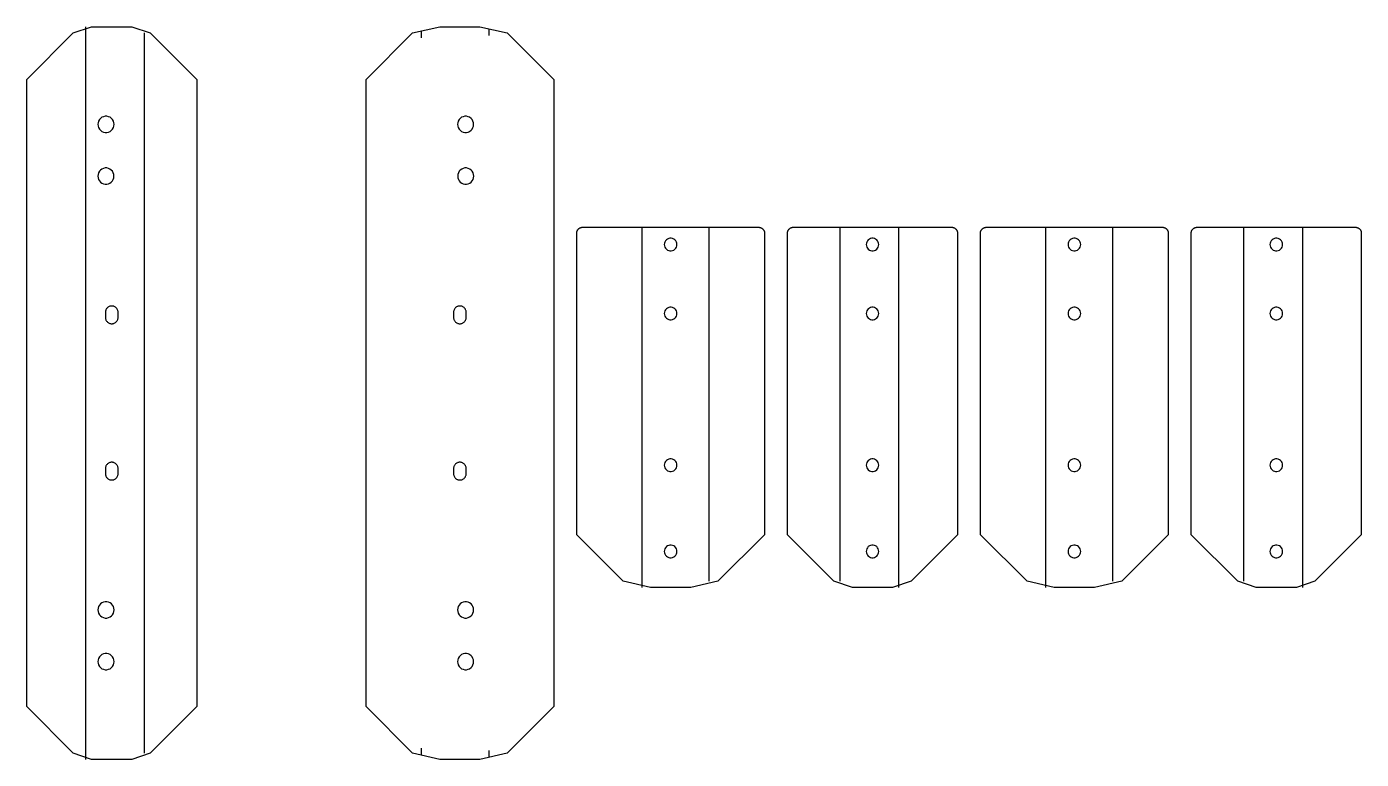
# Model space of a CAD drawing. Header units: metres. Extents: x -127 to 1035, y -319 to 319.
import ezdxf

# ---------------------------------------------------------------- set-up
doc = ezdxf.new("R2010")
doc.units = ezdxf.units.M
doc.layers.add('BEND_LINES', color=1, linetype='Continuous')
doc.layers.add('CUT', color=3, linetype='Continuous')

msp = doc.modelspace()

# ---------------------------------------------------------------- linework, layer by layer
at = {"layer": 'BEND_LINES'}
for p, q in [((-76.1, 318.7), (-76.1, -318.8)), ((216.2, 315), (216.2, 309)), ((274.9, 317), (274.9, 311)), ((-25, 313.3), (-25, -313.3)), ((408.2, 144.2), (408.2, -169.3)), ((466.9, -163.8), (466.9, 144.2)), ((580.8, -163.8), (580.8, 144.2)), ((631.8, 144.2), (631.8, -169.3)), ((759.7, 144.2), (759.7, -169.3)), ((818.4, -163.8), (818.4, 144.2)), ((932.3, -163.8), (932.3, 144.2)), ((983.4, 144.2), (983.4, -169.3)), ((216.2, -309), (216.2, -315)), ((274.9, -311), (274.9, -317))]:
    msp.add_line(p, q, dxfattribs=at)
at = {"layer": 'CUT'}
for points in [[(-127.3, 272.8), (-86.8, 313.3), (-70.8, 318.7), (-35.8, 318.7), (-19.8, 313.3), (20.7, 272.8), (20.7, -272.8), (-19.8, -313.3), (-35.8, -318.8), (-70.8, -318.8), (-86.8, -313.3), (-127.3, -272.8), (-127.3, 272.8)], [(168.1, -272.8), (168.1, 272.8), (208.6, 313.3), (232.3, 318.7), (267.3, 318.7), (291, 313.3), (331.5, 272.8), (331.5, -272.8), (291, -313.3), (267.3, -318.8), (232.3, -318.8), (208.6, -313.3), (168.1, -272.8)], [(-51.3, 233.8), (-51.5, 235.2), (-51.9, 236.6), (-52.6, 237.9), (-53.6, 239), (-54.8, 239.9), (-56.1, 240.4), (-57.6, 240.8), (-59, 240.8), (-60.5, 240.4), (-61.8, 239.9), (-63, 239), (-64, 237.9), (-64.7, 236.6), (-65.2, 235.2), (-65.3, 233.8), (-65.2, 232.3), (-64.7, 230.9), (-64, 229.7), (-63, 228.6), (-61.8, 227.7), (-60.5, 227.1), (-59, 226.8), (-57.6, 226.8), (-56.1, 227.1), (-54.8, 227.7), (-53.6, 228.6), (-52.6, 229.7), (-51.9, 230.9), (-51.5, 232.3), (-51.3, 233.8)], [(261.8, 233.8), (261.6, 235.2), (261.2, 236.6), (260.5, 237.9), (259.5, 239), (258.3, 239.9), (257, 240.4), (255.5, 240.8), (254.1, 240.8), (252.6, 240.4), (251.3, 239.9), (250.1, 239), (249.1, 237.9), (248.4, 236.6), (247.9, 235.2), (247.8, 233.8), (247.9, 232.3), (248.4, 230.9), (249.1, 229.7), (250.1, 228.6), (251.3, 227.7), (252.6, 227.1), (254.1, 226.8), (255.5, 226.8), (257, 227.1), (258.3, 227.7), (259.5, 228.6), (260.5, 229.7), (261.2, 230.9), (261.6, 232.3), (261.8, 233.8)], [(-52, 191.6), (-52.7, 192.9), (-53.7, 194), (-54.9, 194.9), (-56.2, 195.4), (-57.6, 195.8), (-59.1, 195.8), (-60.5, 195.4), (-61.9, 194.9), (-63.1, 194), (-64, 192.9), (-64.8, 191.6), (-65.2, 190.2), (-65.4, 188.8), (-65.2, 187.3), (-64.8, 185.9), (-64, 184.7), (-63.1, 183.6), (-61.9, 182.7), (-60.5, 182.1), (-59.1, 181.8), (-57.6, 181.8), (-56.2, 182.1), (-54.9, 182.7), (-53.7, 183.6), (-52.7, 184.7), (-52, 185.9), (-51.5, 187.3), (-51.4, 188.8), (-51.5, 190.2), (-52, 191.6)], [(261.3, 191.6), (260.5, 192.9), (259.5, 194), (258.4, 194.9), (257, 195.4), (255.6, 195.8), (254.1, 195.8), (252.7, 195.4), (251.4, 194.9), (250.2, 194), (249.2, 192.9), (248.5, 191.6), (248, 190.2), (247.9, 188.8), (248, 187.3), (248.5, 185.9), (249.2, 184.7), (250.2, 183.6), (251.4, 182.7), (252.7, 182.1), (254.1, 181.8), (255.6, 181.8), (257, 182.1), (258.4, 182.7), (259.5, 183.6), (260.5, 184.7), (261.3, 185.9), (261.7, 187.3), (261.9, 188.8), (261.7, 190.2), (261.3, 191.6)], [(511.3, 144), (511.6, 143.9), (511.8, 143.8), (512.1, 143.7), (512.3, 143.6), (512.5, 143.5), (512.7, 143.4), (513, 143.2), (513.2, 143.1), (513.4, 142.9), (513.6, 142.7), (513.7, 142.5), (513.9, 142.3), (514.1, 142.1), (514.2, 141.9), (514.4, 141.7), (514.5, 141.4), (514.6, 141.2), (514.7, 141), (514.8, 140.7), (514.9, 140.5), (514.9, 140.2), (515, 140), (515, 139.7), (515, 139.4), (515, 139.2), (515, -123.3), (474.5, -163.8), (450.8, -169.3), (415.8, -169.3), (392, -163.8), (351.5, -123.3), (351.5, 139.2), (351.5, 139.4), (351.6, 139.7), (351.6, 140), (351.6, 140.2), (351.7, 140.5), (351.8, 140.7), (351.9, 141), (352, 141.2), (352.1, 141.4), (352.2, 141.7), (352.3, 141.9), (352.5, 142.1), (352.7, 142.3), (352.8, 142.5), (353, 142.7), (353.2, 142.9), (353.4, 143.1), (353.6, 143.2), (353.8, 143.4), (354, 143.5), (354.3, 143.6), (354.5, 143.7), (354.7, 143.8), (355, 143.9), (355.2, 144), (355.5, 144.1), (355.8, 144.1), (356, 144.2), (356.3, 144.2), (356.5, 144.2), (392, 144.2), (415.8, 144.2), (450.8, 144.2), (474.5, 144.2), (510, 144.2), (510.3, 144.2), (510.5, 144.2), (510.8, 144.1), (511.1, 144.1), (511.3, 144)], [(679.6, 143.9), (679.9, 143.8), (680.1, 143.7), (680.4, 143.6), (680.6, 143.5), (680.8, 143.4), (681, 143.2), (681.2, 143.1), (681.4, 142.9), (681.6, 142.7), (681.8, 142.5), (682, 142.3), (682.1, 142.1), (682.3, 141.9), (682.4, 141.7), (682.5, 141.4), (682.6, 141.2), (682.7, 141), (682.8, 140.7), (682.9, 140.5), (683, 140.2), (683, 140), (683.1, 139.7), (683.1, 139.4), (683.1, 139.2), (683.1, -123.3), (642.6, -163.8), (626.6, -169.3), (591.5, -169.3), (575.5, -163.8), (535, -123.3), (535, 139.2), (535, 139.4), (535, 139.7), (535.1, 140), (535.1, 140.2), (535.2, 140.5), (535.3, 140.7), (535.4, 141), (535.5, 141.2), (535.6, 141.4), (535.7, 141.7), (535.8, 141.9), (536, 142.1), (536.1, 142.3), (536.3, 142.5), (536.5, 142.7), (536.7, 142.9), (536.9, 143.1), (537.1, 143.2), (537.3, 143.4), (537.5, 143.5), (537.8, 143.6), (538, 143.7), (538.2, 143.8), (538.5, 143.9), (538.7, 144), (539, 144.1), (539.2, 144.1), (539.5, 144.2), (539.8, 144.2), (540, 144.2), (575.5, 144.2), (591.5, 144.2), (626.6, 144.2), (642.6, 144.2), (678.1, 144.2), (678.3, 144.2), (678.6, 144.2), (678.9, 144.1), (679.1, 144.1), (679.4, 144), (679.6, 143.9)], [(863.1, 143.9), (863.4, 143.8), (863.6, 143.7), (863.8, 143.6), (864.1, 143.5), (864.3, 143.4), (864.5, 143.2), (864.7, 143.1), (864.9, 142.9), (865.1, 142.7), (865.3, 142.5), (865.4, 142.3), (865.6, 142.1), (865.8, 141.9), (865.9, 141.7), (866, 141.4), (866.1, 141.2), (866.2, 141), (866.3, 140.7), (866.4, 140.5), (866.5, 140.2), (866.5, 140), (866.5, 139.7), (866.6, 139.4), (866.6, 139.2), (866.6, -123.3), (826.1, -163.8), (802.3, -169.3), (767.3, -169.3), (743.6, -163.8), (703.1, -123.3), (703.1, 139.2), (703.1, 139.4), (703.1, 139.7), (703.1, 140), (703.2, 140.2), (703.2, 140.5), (703.3, 140.7), (703.4, 141), (703.5, 141.2), (703.6, 141.4), (703.8, 141.7), (703.9, 141.9), (704, 142.1), (704.2, 142.3), (704.4, 142.5), (704.5, 142.7), (704.7, 142.9), (704.9, 143.1), (705.1, 143.2), (705.4, 143.4), (705.6, 143.5), (705.8, 143.6), (706, 143.7), (706.3, 143.8), (706.5, 143.9), (706.8, 144), (707, 144.1), (707.3, 144.1), (707.6, 144.2), (707.8, 144.2), (708.1, 144.2), (743.6, 144.2), (767.3, 144.2), (802.3, 144.2), (826.1, 144.2), (861.6, 144.2), (861.8, 144.2), (862.1, 144.2), (862.3, 144.1), (862.6, 144.1), (862.9, 144), (863.1, 143.9)], [(886.7, 140.5), (886.8, 140.7), (886.9, 141), (887, 141.2), (887.1, 141.4), (887.2, 141.7), (887.4, 141.9), (887.5, 142.1), (887.7, 142.3), (887.8, 142.5), (888, 142.7), (888.2, 142.9), (888.4, 143.1), (888.6, 143.2), (888.8, 143.4), (889.1, 143.5), (889.3, 143.6), (889.5, 143.7), (889.8, 143.8), (890, 143.9), (890.3, 144), (890.5, 144.1), (890.8, 144.1), (891, 144.2), (891.3, 144.2), (891.6, 144.2), (927.1, 144.2), (943.1, 144.2), (978.1, 144.2), (994.1, 144.2), (1029.6, 144.2), (1029.9, 144.2), (1030.1, 144.2), (1030.4, 144.1), (1030.7, 144.1), (1030.9, 144), (1031.2, 143.9), (1031.4, 143.8), (1031.7, 143.7), (1031.9, 143.6), (1032.1, 143.5), (1032.3, 143.4), (1032.6, 143.2), (1032.8, 143.1), (1033, 142.9), (1033.2, 142.7), (1033.3, 142.5), (1033.5, 142.3), (1033.7, 142.1), (1033.8, 141.9), (1034, 141.7), (1034.1, 141.4), (1034.2, 141.2), (1034.3, 141), (1034.4, 140.7), (1034.4, 140.5), (1034.5, 140.2), (1034.6, 140), (1034.6, 139.7), (1034.6, 139.4), (1034.6, 139.2), (1034.6, -123.3), (994.1, -163.8), (978.1, -169.3), (943.1, -169.3), (927.1, -163.8), (886.6, -123.3), (886.6, 139.2), (886.6, 139.4), (886.6, 139.7), (886.6, 140), (886.7, 140.2), (886.7, 140.5)], [(438.8, 129.2), (438.7, 130.3), (438.3, 131.4), (437.7, 132.4), (437, 133.3), (436, 133.9), (435, 134.4), (433.9, 134.6), (432.7, 134.6), (431.6, 134.4), (430.5, 133.9), (429.6, 133.3), (428.8, 132.4), (428.3, 131.4), (427.9, 130.3), (427.8, 129.2), (427.9, 128), (428.3, 126.9), (428.8, 125.9), (429.6, 125.1), (430.5, 124.4), (431.6, 123.9), (432.7, 123.7), (433.9, 123.7), (435, 123.9), (436, 124.4), (437, 125.1), (437.7, 125.9), (438.3, 126.9), (438.7, 128), (438.8, 129.2)], [(614.4, 130.3), (614.1, 131.4), (613.5, 132.4), (612.7, 133.3), (611.8, 133.9), (610.8, 134.4), (609.6, 134.6), (608.5, 134.6), (607.4, 134.4), (606.3, 133.9), (605.4, 133.3), (604.6, 132.4), (604, 131.4), (603.7, 130.3), (603.6, 129.2), (603.7, 128), (604, 126.9), (604.6, 125.9), (605.4, 125.1), (606.3, 124.4), (607.4, 123.9), (608.5, 123.7), (609.6, 123.7), (610.8, 123.9), (611.8, 124.4), (612.7, 125.1), (613.5, 125.9), (614.1, 126.9), (614.4, 128), (614.6, 129.2), (614.4, 130.3)], [(790.2, 130.3), (789.8, 131.4), (789.3, 132.4), (788.5, 133.3), (787.6, 133.9), (786.5, 134.4), (785.4, 134.6), (784.2, 134.6), (783.1, 134.4), (782.1, 133.9), (781.1, 133.3), (780.4, 132.4), (779.8, 131.4), (779.4, 130.3), (779.3, 129.2), (779.4, 128), (779.8, 126.9), (780.4, 125.9), (781.1, 125.1), (782.1, 124.4), (783.1, 123.9), (784.2, 123.7), (785.4, 123.7), (786.5, 123.9), (787.6, 124.4), (788.5, 125.1), (789.3, 125.9), (789.8, 126.9), (790.2, 128), (790.3, 129.2), (790.2, 130.3)], [(966.1, 129.2), (966, 130.3), (965.6, 131.4), (965, 132.4), (964.3, 133.3), (963.3, 133.9), (962.3, 134.4), (961.2, 134.6), (960, 134.6), (958.9, 134.4), (957.8, 133.9), (956.9, 133.3), (956.1, 132.4), (955.6, 131.4), (955.2, 130.3), (955.1, 129.2), (955.2, 128), (955.6, 126.9), (956.1, 125.9), (956.9, 125.1), (957.8, 124.4), (958.9, 123.9), (960, 123.7), (961.2, 123.7), (962.3, 123.9), (963.3, 124.4), (964.3, 125.1), (965, 125.9), (965.6, 126.9), (966, 128), (966.1, 129.2)], [(-55.5, 75.2), (-56.1, 75), (-56.5, 74.7), (-57, 74.3), (-57.4, 73.9), (-57.8, 73.5), (-58.1, 73), (-58.3, 72.5), (-58.5, 71.9), (-58.7, 71.4), (-58.8, 70.8), (-58.8, 70.2), (-58.8, 65.8), (-58.8, 65.2), (-58.7, 64.6), (-58.5, 64.1), (-58.3, 63.5), (-58.1, 63), (-57.8, 62.5), (-57.4, 62.1), (-57, 61.7), (-56.5, 61.3), (-56.1, 61), (-55.5, 60.7), (-55, 60.5), (-54.5, 60.4), (-53.9, 60.3), (-53.3, 60.3), (-52.7, 60.3), (-52.2, 60.4), (-51.6, 60.5), (-51.1, 60.7), (-50.6, 61), (-50.1, 61.3), (-49.6, 61.7), (-49.2, 62.1), (-48.9, 62.5), (-48.5, 63), (-48.3, 63.5), (-48.1, 64.1), (-47.9, 64.6), (-47.8, 65.2), (-47.8, 65.8), (-47.8, 70.2), (-47.8, 70.8), (-47.9, 71.4), (-48.1, 71.9), (-48.3, 72.5), (-48.5, 73), (-48.9, 73.5), (-49.2, 73.9), (-49.6, 74.3), (-50.1, 74.7), (-50.6, 75), (-51.1, 75.2), (-51.6, 75.5), (-52.2, 75.6), (-52.7, 75.7), (-53.3, 75.7), (-53.9, 75.7), (-54.5, 75.6), (-55, 75.5), (-55.5, 75.2)], [(251.5, 60.5), (252, 60.7), (252.5, 61), (253, 61.3), (253.5, 61.7), (253.9, 62.1), (254.2, 62.5), (254.6, 63), (254.8, 63.5), (255, 64.1), (255.2, 64.6), (255.3, 65.2), (255.3, 65.8), (255.3, 70.2), (255.3, 70.8), (255.2, 71.4), (255, 71.9), (254.8, 72.5), (254.6, 73), (254.2, 73.5), (253.9, 73.9), (253.5, 74.3), (253, 74.7), (252.5, 75), (252, 75.2), (251.5, 75.5), (250.9, 75.6), (250.4, 75.7), (249.8, 75.7), (249.2, 75.7), (248.7, 75.6), (248.1, 75.5), (247.6, 75.2), (247, 75), (246.6, 74.7), (246.1, 74.3), (245.7, 73.9), (245.3, 73.5), (245, 73), (244.8, 72.5), (244.6, 71.9), (244.4, 71.4), (244.3, 70.8), (244.3, 70.2), (244.3, 65.8), (244.3, 65.2), (244.4, 64.6), (244.6, 64.1), (244.8, 63.5), (245, 63), (245.3, 62.5), (245.7, 62.1), (246.1, 61.7), (246.6, 61.3), (247, 61), (247.6, 60.7), (248.1, 60.5), (248.7, 60.4), (249.2, 60.3), (249.8, 60.3), (250.4, 60.3), (250.9, 60.4), (251.5, 60.5)], [(438.7, 68), (438.8, 69.2), (438.7, 70.3), (438.3, 71.4), (437.7, 72.4), (437, 73.3), (436, 73.9), (435, 74.4), (433.9, 74.6), (432.7, 74.6), (431.6, 74.4), (430.5, 73.9), (429.6, 73.3), (428.8, 72.4), (428.3, 71.4), (427.9, 70.3), (427.8, 69.2), (427.9, 68), (428.3, 66.9), (428.8, 65.9), (429.6, 65.1), (430.5, 64.4), (431.6, 63.9), (432.7, 63.7), (433.9, 63.7), (435, 63.9), (436, 64.4), (437, 65.1), (437.7, 65.9), (438.3, 66.9), (438.7, 68)], [(614.6, 69.2), (614.4, 70.3), (614.1, 71.4), (613.5, 72.4), (612.7, 73.3), (611.8, 73.9), (610.8, 74.4), (609.6, 74.6), (608.5, 74.6), (607.4, 74.4), (606.3, 73.9), (605.4, 73.3), (604.6, 72.4), (604, 71.4), (603.7, 70.3), (603.6, 69.2), (603.7, 68), (604, 66.9), (604.6, 65.9), (605.4, 65.1), (606.3, 64.4), (607.4, 63.9), (608.5, 63.7), (609.6, 63.7), (610.8, 63.9), (611.8, 64.4), (612.7, 65.1), (613.5, 65.9), (614.1, 66.9), (614.4, 68), (614.6, 69.2)], [(790.3, 69.2), (790.2, 70.3), (789.8, 71.4), (789.3, 72.4), (788.5, 73.3), (787.6, 73.9), (786.5, 74.4), (785.4, 74.6), (784.2, 74.6), (783.1, 74.4), (782.1, 73.9), (781.1, 73.3), (780.4, 72.4), (779.8, 71.4), (779.4, 70.3), (779.3, 69.2), (779.4, 68), (779.8, 66.9), (780.4, 65.9), (781.1, 65.1), (782.1, 64.4), (783.1, 63.9), (784.2, 63.7), (785.4, 63.7), (786.5, 63.9), (787.6, 64.4), (788.5, 65.1), (789.3, 65.9), (789.8, 66.9), (790.2, 68), (790.3, 69.2)], [(966, 68), (966.1, 69.2), (966, 70.3), (965.6, 71.4), (965, 72.4), (964.3, 73.3), (963.3, 73.9), (962.3, 74.4), (961.2, 74.6), (960, 74.6), (958.9, 74.4), (957.8, 73.9), (956.9, 73.3), (956.1, 72.4), (955.6, 71.4), (955.2, 70.3), (955.1, 69.2), (955.2, 68), (955.6, 66.9), (956.1, 65.9), (956.9, 65.1), (957.8, 64.4), (958.9, 63.9), (960, 63.7), (961.2, 63.7), (962.3, 63.9), (963.3, 64.4), (964.3, 65.1), (965, 65.9), (965.6, 66.9), (966, 68)], [(438.3, -65.1), (438.7, -64), (438.8, -62.8), (438.7, -61.7), (438.3, -60.6), (437.7, -59.6), (437, -58.7), (436, -58.1), (435, -57.6), (433.9, -57.4), (432.7, -57.4), (431.6, -57.6), (430.5, -58.1), (429.6, -58.7), (428.8, -59.6), (428.3, -60.6), (427.9, -61.7), (427.8, -62.8), (427.9, -64), (428.3, -65.1), (428.8, -66.1), (429.6, -66.9), (430.5, -67.6), (431.6, -68.1), (432.7, -68.3), (433.9, -68.3), (435, -68.1), (436, -67.6), (437, -66.9), (437.7, -66.1), (438.3, -65.1)], [(614.4, -64), (614.6, -62.8), (614.4, -61.7), (614.1, -60.6), (613.5, -59.6), (612.7, -58.7), (611.8, -58.1), (610.8, -57.6), (609.6, -57.4), (608.5, -57.4), (607.4, -57.6), (606.3, -58.1), (605.4, -58.7), (604.6, -59.6), (604, -60.6), (603.7, -61.7), (603.6, -62.8), (603.7, -64), (604, -65.1), (604.6, -66.1), (605.4, -66.9), (606.3, -67.6), (607.4, -68.1), (608.5, -68.3), (609.6, -68.3), (610.8, -68.1), (611.8, -67.6), (612.7, -66.9), (613.5, -66.1), (614.1, -65.1), (614.4, -64)], [(790.2, -64), (790.3, -62.8), (790.2, -61.7), (789.8, -60.6), (789.3, -59.6), (788.5, -58.7), (787.6, -58.1), (786.5, -57.6), (785.4, -57.4), (784.2, -57.4), (783.1, -57.6), (782.1, -58.1), (781.1, -58.7), (780.4, -59.6), (779.8, -60.6), (779.4, -61.7), (779.3, -62.8), (779.4, -64), (779.8, -65.1), (780.4, -66.1), (781.1, -66.9), (782.1, -67.6), (783.1, -68.1), (784.2, -68.3), (785.4, -68.3), (786.5, -68.1), (787.6, -67.6), (788.5, -66.9), (789.3, -66.1), (789.8, -65.1), (790.2, -64)], [(965.6, -65.1), (966, -64), (966.1, -62.8), (966, -61.7), (965.6, -60.6), (965, -59.6), (964.3, -58.7), (963.3, -58.1), (962.3, -57.6), (961.2, -57.4), (960, -57.4), (958.9, -57.6), (957.8, -58.1), (956.9, -58.7), (956.1, -59.6), (955.6, -60.6), (955.2, -61.7), (955.1, -62.8), (955.2, -64), (955.6, -65.1), (956.1, -66.1), (956.9, -66.9), (957.8, -67.6), (958.9, -68.1), (960, -68.3), (961.2, -68.3), (962.3, -68.1), (963.3, -67.6), (964.3, -66.9), (965, -66.1), (965.6, -65.1)], [(-56.1, -61), (-56.5, -61.3), (-57, -61.7), (-57.4, -62.1), (-57.8, -62.5), (-58.1, -63), (-58.3, -63.5), (-58.5, -64.1), (-58.7, -64.6), (-58.8, -65.2), (-58.8, -65.8), (-58.8, -70.2), (-58.8, -70.8), (-58.7, -71.4), (-58.5, -71.9), (-58.3, -72.5), (-58.1, -73), (-57.8, -73.5), (-57.4, -73.9), (-57, -74.3), (-56.5, -74.7), (-56.1, -75), (-55.5, -75.3), (-55, -75.5), (-54.5, -75.6), (-53.9, -75.7), (-53.3, -75.7), (-52.7, -75.7), (-52.2, -75.6), (-51.6, -75.5), (-51.1, -75.3), (-50.6, -75), (-50.1, -74.7), (-49.6, -74.3), (-49.2, -73.9), (-48.9, -73.5), (-48.5, -73), (-48.3, -72.5), (-48.1, -71.9), (-47.9, -71.4), (-47.8, -70.8), (-47.8, -70.2), (-47.8, -65.8), (-47.8, -65.2), (-47.9, -64.6), (-48.1, -64.1), (-48.3, -63.5), (-48.5, -63), (-48.9, -62.5), (-49.2, -62.1), (-49.6, -61.7), (-50.1, -61.3), (-50.6, -61), (-51.1, -60.8), (-51.6, -60.5), (-52.2, -60.4), (-52.7, -60.3), (-53.3, -60.3), (-53.9, -60.3), (-54.5, -60.4), (-55, -60.5), (-55.5, -60.8), (-56.1, -61)], [(252, -75.3), (252.5, -75), (253, -74.7), (253.5, -74.3), (253.9, -73.9), (254.2, -73.5), (254.6, -73), (254.8, -72.5), (255, -71.9), (255.2, -71.4), (255.3, -70.8), (255.3, -70.2), (255.3, -65.8), (255.3, -65.2), (255.2, -64.6), (255, -64.1), (254.8, -63.5), (254.6, -63), (254.2, -62.5), (253.9, -62.1), (253.5, -61.7), (253, -61.3), (252.5, -61), (252, -60.8), (251.5, -60.5), (250.9, -60.4), (250.4, -60.3), (249.8, -60.3), (249.2, -60.3), (248.7, -60.4), (248.1, -60.5), (247.6, -60.8), (247, -61), (246.6, -61.3), (246.1, -61.7), (245.7, -62.1), (245.3, -62.5), (245, -63), (244.8, -63.5), (244.6, -64.1), (244.4, -64.6), (244.3, -65.2), (244.3, -65.8), (244.3, -70.2), (244.3, -70.8), (244.4, -71.4), (244.6, -71.9), (244.8, -72.5), (245, -73), (245.3, -73.5), (245.7, -73.9), (246.1, -74.3), (246.6, -74.7), (247, -75), (247.6, -75.3), (248.1, -75.5), (248.7, -75.6), (249.2, -75.7), (249.8, -75.7), (250.4, -75.7), (250.9, -75.6), (251.5, -75.5), (252, -75.3)], [(437.7, -141.1), (438.3, -140.1), (438.7, -139), (438.8, -137.8), (438.7, -136.7), (438.3, -135.6), (437.7, -134.6), (437, -133.7), (436, -133.1), (435, -132.6), (433.9, -132.4), (432.7, -132.4), (431.6, -132.6), (430.5, -133.1), (429.6, -133.7), (428.8, -134.6), (428.3, -135.6), (427.9, -136.7), (427.8, -137.8), (427.9, -139), (428.3, -140.1), (428.8, -141.1), (429.6, -141.9), (430.5, -142.6), (431.6, -143.1), (432.7, -143.3), (433.9, -143.3), (435, -143.1), (436, -142.6), (437, -141.9), (437.7, -141.1)], [(614.1, -140.1), (614.4, -139), (614.6, -137.8), (614.4, -136.7), (614.1, -135.6), (613.5, -134.6), (612.7, -133.7), (611.8, -133.1), (610.8, -132.6), (609.6, -132.4), (608.5, -132.4), (607.4, -132.6), (606.3, -133.1), (605.4, -133.7), (604.6, -134.6), (604, -135.6), (603.7, -136.7), (603.6, -137.8), (603.7, -139), (604, -140.1), (604.6, -141.1), (605.4, -141.9), (606.3, -142.6), (607.4, -143.1), (608.5, -143.3), (609.6, -143.3), (610.8, -143.1), (611.8, -142.6), (612.7, -141.9), (613.5, -141.1), (614.1, -140.1)], [(789.8, -140.1), (790.2, -139), (790.3, -137.8), (790.2, -136.7), (789.8, -135.6), (789.3, -134.6), (788.5, -133.7), (787.6, -133.1), (786.5, -132.6), (785.4, -132.4), (784.2, -132.4), (783.1, -132.6), (782.1, -133.1), (781.1, -133.7), (780.4, -134.6), (779.8, -135.6), (779.4, -136.7), (779.3, -137.8), (779.4, -139), (779.8, -140.1), (780.4, -141.1), (781.1, -141.9), (782.1, -142.6), (783.1, -143.1), (784.2, -143.3), (785.4, -143.3), (786.5, -143.1), (787.6, -142.6), (788.5, -141.9), (789.3, -141.1), (789.8, -140.1)], [(965, -141.1), (965.6, -140.1), (966, -139), (966.1, -137.8), (966, -136.7), (965.6, -135.6), (965, -134.6), (964.3, -133.7), (963.3, -133.1), (962.3, -132.6), (961.2, -132.4), (960, -132.4), (958.9, -132.6), (957.8, -133.1), (956.9, -133.7), (956.1, -134.6), (955.6, -135.6), (955.2, -136.7), (955.1, -137.8), (955.2, -139), (955.6, -140.1), (956.1, -141.1), (956.9, -141.9), (957.8, -142.6), (958.9, -143.1), (960, -143.3), (961.2, -143.3), (962.3, -143.1), (963.3, -142.6), (964.3, -141.9), (965, -141.1)], [(-52.6, -184.7), (-53.6, -183.6), (-54.8, -182.7), (-56.1, -182.1), (-57.6, -181.8), (-59, -181.8), (-60.5, -182.1), (-61.8, -182.7), (-63, -183.6), (-64, -184.7), (-64.7, -185.9), (-65.2, -187.3), (-65.3, -188.8), (-65.2, -190.2), (-64.7, -191.6), (-64, -192.9), (-63, -194), (-61.8, -194.9), (-60.5, -195.4), (-59, -195.8), (-57.6, -195.8), (-56.1, -195.4), (-54.8, -194.9), (-53.6, -194), (-52.6, -192.9), (-51.9, -191.6), (-51.5, -190.2), (-51.3, -188.8), (-51.5, -187.3), (-51.9, -185.9), (-52.6, -184.7)], [(260.5, -184.7), (259.5, -183.6), (258.3, -182.7), (257, -182.1), (255.5, -181.8), (254.1, -181.8), (252.6, -182.1), (251.3, -182.7), (250.1, -183.6), (249.1, -184.7), (248.4, -185.9), (247.9, -187.3), (247.8, -188.8), (247.9, -190.2), (248.4, -191.6), (249.1, -192.9), (250.1, -194), (251.3, -194.9), (252.6, -195.4), (254.1, -195.8), (255.5, -195.8), (257, -195.4), (258.3, -194.9), (259.5, -194), (260.5, -192.9), (261.2, -191.6), (261.6, -190.2), (261.8, -188.8), (261.6, -187.3), (261.2, -185.9), (260.5, -184.7)], [(-51.5, -232.3), (-51.9, -230.9), (-52.6, -229.7), (-53.6, -228.6), (-54.8, -227.7), (-56.1, -227.1), (-57.6, -226.8), (-59, -226.8), (-60.5, -227.1), (-61.8, -227.7), (-63, -228.6), (-64, -229.7), (-64.7, -230.9), (-65.2, -232.3), (-65.3, -233.8), (-65.2, -235.2), (-64.7, -236.6), (-64, -237.9), (-63, -239), (-61.8, -239.9), (-60.5, -240.4), (-59, -240.8), (-57.6, -240.8), (-56.1, -240.4), (-54.8, -239.9), (-53.6, -239), (-52.6, -237.9), (-51.9, -236.6), (-51.5, -235.2), (-51.3, -233.8), (-51.5, -232.3)], [(261.6, -232.3), (261.2, -230.9), (260.5, -229.7), (259.5, -228.6), (258.3, -227.7), (257, -227.1), (255.5, -226.8), (254.1, -226.8), (252.6, -227.1), (251.3, -227.7), (250.1, -228.6), (249.1, -229.7), (248.4, -230.9), (247.9, -232.3), (247.8, -233.8), (247.9, -235.2), (248.4, -236.6), (249.1, -237.9), (250.1, -239), (251.3, -239.9), (252.6, -240.4), (254.1, -240.8), (255.5, -240.8), (257, -240.4), (258.3, -239.9), (259.5, -239), (260.5, -237.9), (261.2, -236.6), (261.6, -235.2), (261.8, -233.8), (261.6, -232.3)]]:
    msp.add_lwpolyline(points, dxfattribs=at)

doc.saveas('drawing.dxf')
